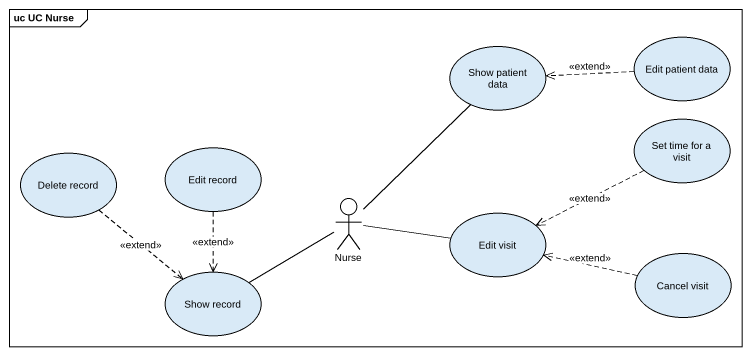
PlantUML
@startuml
mainframe uc UC Nurse
usecase "Edit patient data" as Edit_patient_data
usecase "Show patient data" as Show_patient_data
usecase "Set time for a visit" as Set_time_for_a_visit
usecase "Delete record" as Delete_record
usecase "Edit record" as Edit_record
actor Nurse
usecase "Edit visit" as Edit_visit
usecase "Show record" as Show_record
usecase "Cancel visit" as Cancel_visit
Edit_patient_data .left.> Show_patient_data : <<extend>>
Set_time_for_a_visit .left.> Edit_visit : <<extend>>
Delete_record ..> Show_record : <<extend>>
Edit_record ..> Show_record : <<extend>>
Nurse -up- Show_patient_data
Nurse -right- Edit_visit
Nurse -left- Show_record
Cancel_visit .left.> Edit_visit : <<extend>>
@enduml
